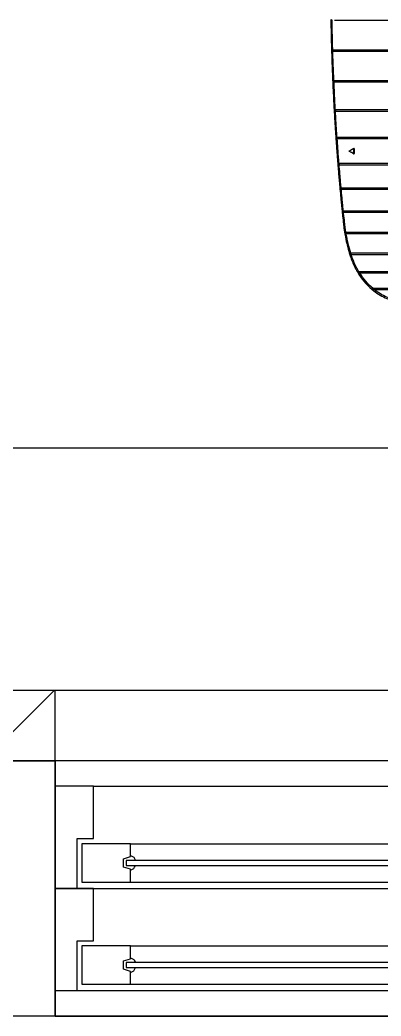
# Model space of a CAD drawing. Header units: inches. Extents: x 4138 to 127072, y -26315 to 43858.
# Drawn here: x 61699 to 61982, y 9143 to 9923 of the extents above; entities that cross this region are included whole.
import ezdxf

# ---------------------------------------------------------------- set-up
doc = ezdxf.new("R2010")
doc.units = ezdxf.units.IN
doc.header["$LTSCALE"] = 50
doc.header["$MEASUREMENT"] = 0
for name, color, linetype in [('0-LINE', 7, 'Continuous'), ('02-WAL', 2, 'Continuous'), ('03-WAL NEW', 3, 'Continuous'), ('04-WIN', 4, 'Continuous'), ('06-LIGHT', 4, 'Continuous')]:
    doc.layers.add(name, color=color, linetype=linetype)

# ---------------------------------------------------------------- blocks, each defined once
blk = doc.blocks.new('*U10')
at = {"color": 8}
for p, q in [((5.89, 91.5), (5.89, 91.5)), ((7.26, 75.5), (7.26, 75.5)), ((18.64, 21), (18.64, 21))]:
    blk.add_line(p, q, dxfattribs=at)
at = {"color": 8, "extrusion": (0, 0, -1)}
blk.add_arc((-12.68, 100.38), 0.25, 300, 60, dxfattribs=at)
at = {"color": 8}
for centre, start, end in [((15.4, 101.95), 0, 120), ((15.4, 98.81), 240, 0)]:
    blk.add_arc(centre, 0.25, start, end, dxfattribs=at)
for centre, major_axis, ratio, start_param, end_param in [((1.81, 166.3), (0.127, 0.79), 0.18902, 1.609012, 3.142438), ((1.84, 166.3), (0, -0.8), 0.192414, 4.720156, 6.283185), ((2.54, 146.3), (0.111, 0.792), 0.18309, 1.608242, 3.142333), ((2.57, 146.3), (0, -0.8), 0.1863, 4.724017, 6.283185), ((3.49, 127.3), (0.096, 0.794), 0.175481, 1.613044, 3.142228), ((3.51, 127.3), (0, -0.8), 0.179084, 4.733363, 6.283185), ((4.61, 109.3), (0.081, 0.796), 0.16865, 1.619684, 3.142132), ((4.63, 109.3), (0, -0.8), 0.172581, 4.743891, 6.283185), ((12.68, 100.38), (0.125, -0.217), 0.126402, 3.141593, 4.620752), ((12.68, 100.38), (-0.125, -0.217), 0.14247, 4.775685, 6.283185), ((15.4, 101.95), (0.125, -0.217), 0.116328, 3.141593, 4.612423), ((15.4, 98.81), (-0.125, -0.217), 0.132333, 4.784137, 6.283185), ((15.4, 101.95), (-0.25, 0), 0.028883, 3.141593, 4.863098), ((15.4, 98.81), (0.25, 0), 0.003959, 0, 1.721518), ((5.87, 92.3), (0.067, 0.797), 0.161273, 1.629867, 3.14204), ((5.89, 92.3), (0, -0.8), 0.165536, 4.757669, 6.283185), ((7.25, 76.3), (0.052, 0.798), 0.150698, 1.642644, 3.141934), ((7.26, 76.3), (0, -0.8), 0.154906, 4.774382, 6.283185), ((8.7, 61.3), (0.033, 0.799), 0.136296, 1.657406, 3.14181), ((8.7, 61.3), (0, -0.8), 0.139682, 4.79332, 6.283185), ((10.39, 47.3), (0, 0.8), 0.145746, 1.678566, 3.141593), ((10.39, 47.3), (0, -0.8), 0.119511, 4.816375, 6.283185), ((13.43, 33.8), (0, -0.8), 0.265872, 4.896749, 6.283185), ((13.47, 33.8), (0, -0.8), 0.09375, 4.847187, 6.283185), ((18.64, 21.8), (0, 0.8), 0.414276, 1.924747, 3.141593), ((18.73, 21.8), (0, -0.8), 0.065781, 4.887072, 6.283185), ((27.78, 10.8), (0, 0.8), 0.561889, 2.263316, 3.141593), ((27.95, 10.8), (0, -0.8), 0.036559, 4.947692, 6.283185)]:
    blk.add_ellipse(centre, major_axis=major_axis, ratio=ratio, start_param=start_param, end_param=end_param, dxfattribs=at)
for points, degree, knots in [([(0.4, 186), (0.45, 182.72), (0.52, 179.43), (0.66, 172.92), (0.75, 169.7), (0.84, 166.47)], 3, [0, 0, 0, 0, 0.504534, 0.504534, 1, 1, 1, 1]), ([(1.2, 185.82), (1.11, 185.82), (1.03, 185.83), (0.87, 185.87), (0.8, 185.89), (0.7, 185.95), (0.66, 185.97), (0.63, 186)], 3, [0, 0, 0, 0, 0.3816, 0.3816, 0.752011, 0.752011, 1, 1, 1, 1]), ([(1.66, 166.3), (1.56, 169.59), (1.47, 172.87), (1.32, 179.38), (1.26, 182.6), (1.2, 185.82)], 3, [0, 0, 0, 0, 0.505483, 0.505483, 1, 1, 1, 1]), ([(110.14, 185.7), (92.03, 185.7), (73.95, 185.7), (46.89, 185.7), (37.88, 185.7), (20.18, 185.7), (11.47, 185.7), (2.83, 185.7)], 3, [0, 0, 0, 0, 0.503675, 0.503675, 0.755513, 0.755513, 1, 1, 1, 1]), ([(0.84, 166.47), (0.84, 166.47), (0.84, 166.47), (0.85, 166.45), (0.85, 166.44), (0.89, 166.41), (0.91, 166.4), (1, 166.36), (1.08, 166.35), (1.23, 166.32), (1.31, 166.31), (1.47, 166.3), (1.56, 166.3), (1.66, 166.3)], 3, [0, 0, 0, 0, 0.004657, 0.004657, 0.171177, 0.171177, 0.329676, 0.329676, 0.60266, 0.60266, 0.791779, 0.791779, 1, 1, 1, 1]), ([(0.84, 166.47), (0.84, 166.47), (0.84, 166.47), (0.85, 166.39), (0.86, 166.31), (0.9, 166.17), (0.92, 166.1), (1.02, 165.93), (1.1, 165.83), (1.26, 165.69), (1.33, 165.64), (1.5, 165.56), (1.59, 165.53), (1.68, 165.51)], 3, [0, 0, 0, 0, 0.004657, 0.004657, 0.171178, 0.171178, 0.329678, 0.329678, 0.602664, 0.602664, 0.791782, 0.791782, 1, 1, 1, 1]), ([(0.88, 165.5), (0.88, 165.5), (0.88, 165.5), (0.9, 164.83), (0.92, 164.16), (1.02, 160.96), (1.1, 158.41), (1.26, 154.17), (1.32, 152.47), (1.45, 149.34), (1.51, 147.9), (1.57, 146.46)], 3, [0, 0, 0, 0, 0.000003, 0.000003, 0.105523, 0.105523, 0.506415, 0.506415, 0.773572, 0.773572, 1, 1, 1, 1]), ([(110.14, 166.3), (91.98, 166.29), (73.83, 166.29), (46.68, 166.29), (37.64, 166.29), (19.62, 166.29), (10.61, 166.29), (1.69, 166.29)], 3, [0, 0, 0, 0, 0.5, 0.5, 0.75, 0.75, 1, 1, 1, 1]), ([(2.39, 146.29), (2.33, 147.8), (2.26, 149.32), (2.13, 152.53), (2.07, 154.24), (1.91, 158.5), (1.82, 161.06), (1.72, 164.24), (1.71, 164.87), (1.69, 165.5), (1.69, 165.5), (1.69, 165.5)], 3, [0, 0, 0, 0, 0.235766, 0.235766, 0.501866, 0.501866, 0.901174, 0.901174, 0.999997, 0.999997, 1, 1, 1, 1]), ([(1.84, 165.5), (7.54, 165.5), (13.28, 165.5), (24.76, 165.5), (30.51, 165.5), (47.77, 165.5), (59.31, 165.5), (70.86, 165.5)], 3, [0, 0, 0, 0, 0.25, 0.25, 0.5, 0.5, 1, 1, 1, 1]), ([(57.94, 165.3), (48.98, 165.3), (40.03, 165.3), (22.17, 165.3), (13.25, 165.3), (4.39, 165.3)], 3, [0, 0, 0, 0, 0.5, 0.5, 1, 1, 1, 1]), ([(1.57, 146.46), (1.57, 146.46), (1.57, 146.46), (1.57, 146.44), (1.58, 146.42), (1.62, 146.4), (1.64, 146.38), (1.73, 146.35), (1.81, 146.33), (1.97, 146.31), (2.04, 146.3), (2.2, 146.29), (2.3, 146.29), (2.39, 146.29)], 3, [0, 0, 0, 0, 0.004636, 0.004636, 0.174157, 0.174157, 0.335163, 0.335163, 0.60541, 0.60541, 0.79332, 0.79332, 1, 1, 1, 1]), ([(1.57, 146.46), (1.57, 146.46), (1.57, 146.45), (1.57, 146.37), (1.59, 146.3), (1.63, 146.15), (1.66, 146.08), (1.75, 145.91), (1.84, 145.81), (2, 145.67), (2.07, 145.63), (2.24, 145.55), (2.33, 145.52), (2.43, 145.51)], 3, [0, 0, 0, 0, 0.004636, 0.004636, 0.174161, 0.174161, 0.335167, 0.335167, 0.60541, 0.60541, 0.793318, 0.793318, 1, 1, 1, 1]), ([(1.62, 145.5), (1.62, 145.5), (1.62, 145.5), (1.64, 144.87), (1.67, 144.25), (1.81, 141.21), (1.92, 138.79), (2.12, 134.75), (2.2, 133.14), (2.36, 130.16), (2.44, 128.8), (2.51, 127.44)], 3, [0, 0, 0, 0, 0.000003, 0.000003, 0.104408, 0.104408, 0.506463, 0.506463, 0.77438, 0.77438, 1, 1, 1, 1]), ([(71.6, 146.29), (60.01, 146.29), (48.45, 146.29), (25.37, 146.29), (13.84, 146.29), (2.42, 146.29)], 3, [0, 0, 0, 0, 0.5, 0.5, 1, 1, 1, 1]), ([(3.34, 127.28), (3.26, 128.72), (3.18, 130.15), (3.02, 133.2), (2.94, 134.83), (2.74, 138.88), (2.62, 141.31), (2.49, 144.33), (2.46, 144.91), (2.44, 145.5), (2.44, 145.5), (2.44, 145.5)], 3, [0, 0, 0, 0, 0.235564, 0.235564, 0.502554, 0.502554, 0.903218, 0.903218, 0.999997, 0.999997, 1, 1, 1, 1]), ([(2.57, 145.5), (13.97, 145.5), (25.48, 145.5), (48.52, 145.5), (60.07, 145.5), (71.64, 145.5)], 3, [0, 0, 0, 0, 0.5, 0.5, 1, 1, 1, 1]), ([(2.51, 127.44), (2.51, 127.44), (2.51, 127.44), (2.51, 127.43), (2.52, 127.41), (2.56, 127.38), (2.59, 127.37), (2.68, 127.34), (2.76, 127.32), (2.92, 127.3), (2.99, 127.29), (3.16, 127.28), (3.25, 127.28), (3.34, 127.28)], 3, [0, 0, 0, 0, 0.004615, 0.004615, 0.177178, 0.177178, 0.340689, 0.340689, 0.607806, 0.607806, 0.79476, 0.79476, 1, 1, 1, 1]), ([(2.51, 127.44), (2.51, 127.44), (2.51, 127.44), (2.52, 127.36), (2.53, 127.28), (2.58, 127.13), (2.61, 127.06), (2.71, 126.89), (2.79, 126.79), (2.96, 126.66), (3.03, 126.62), (3.2, 126.54), (3.3, 126.52), (3.39, 126.51)], 3, [0, 0, 0, 0, 0.004615, 0.004615, 0.177182, 0.177182, 0.340693, 0.340693, 0.607806, 0.607806, 0.794758, 0.794758, 1, 1, 1, 1]), ([(2.52, 127.44), (2.53, 127.26), (2.54, 127.08), (2.56, 126.76), (2.56, 126.63), (2.57, 126.5), (2.57, 126.5), (2.57, 126.5)], 3, [0, 0, 0, 0, 0.584735, 0.584735, 0.999937, 0.999937, 1, 1, 1, 1]), ([(2.57, 126.5), (2.57, 126.5), (2.57, 126.5), (2.65, 125.15), (2.72, 123.81), (2.89, 120.93), (2.99, 119.4), (3.18, 116.33), (3.28, 114.8), (3.46, 111.99), (3.55, 110.71), (3.63, 109.43)], 3, [0, 0, 0, 0, 0.000004, 0.000004, 0.237138, 0.237138, 0.506455, 0.506455, 0.775615, 0.775615, 1, 1, 1, 1]), ([(72.59, 127.29), (61, 127.29), (49.43, 127.28), (26.34, 127.28), (14.81, 127.28), (3.37, 127.28)], 3, [0, 0, 0, 0, 0.5, 0.5, 1, 1, 1, 1]), ([(4.47, 109.28), (4.38, 110.63), (4.29, 111.98), (4.1, 114.87), (4, 116.41), (3.81, 119.5), (3.72, 121.04), (3.55, 123.89), (3.47, 125.2), (3.4, 126.51)], 3, [0, 0, 0, 0, 0.234873, 0.234873, 0.503118, 0.503118, 0.771519, 0.771519, 1, 1, 1, 1]), ([(3.51, 126.5), (14.94, 126.5), (26.45, 126.5), (49.51, 126.5), (61.07, 126.5), (72.64, 126.5)], 3, [0, 0, 0, 0, 0.5, 0.5, 1, 1, 1, 1]), ([(3.63, 109.43), (3.63, 109.43), (3.63, 109.43), (3.63, 109.41), (3.65, 109.4), (3.69, 109.37), (3.71, 109.35), (3.81, 109.32), (3.89, 109.3), (4.05, 109.29), (4.12, 109.28), (4.28, 109.27), (4.38, 109.27), (4.47, 109.28)], 3, [0, 0, 0, 0, 0.004597, 0.004597, 0.179593, 0.179593, 0.345083, 0.345083, 0.60954, 0.60954, 0.795855, 0.795855, 1, 1, 1, 1]), ([(3.63, 109.43), (3.63, 109.43), (3.63, 109.43), (3.64, 109.34), (3.66, 109.26), (3.7, 109.11), (3.74, 109.04), (3.84, 108.87), (3.93, 108.78), (4.09, 108.65), (4.17, 108.61), (4.34, 108.54), (4.43, 108.52), (4.53, 108.51)], 3, [0, 0, 0, 0, 0.004597, 0.004597, 0.179597, 0.179597, 0.345088, 0.345088, 0.609538, 0.609538, 0.795853, 0.795853, 1, 1, 1, 1]), ([(3.7, 108.5), (3.7, 108.5), (3.7, 108.5), (3.74, 107.97), (3.78, 107.43), (3.96, 104.72), (4.12, 102.54), (4.39, 98.91), (4.5, 97.46), (4.71, 94.81), (4.8, 93.61), (4.9, 92.42)], 3, [0, 0, 0, 0, 0.000004, 0.000004, 0.099857, 0.099857, 0.50649, 0.50649, 0.77742, 0.77742, 1, 1, 1, 1]), ([(73.77, 109.28), (62.17, 109.28), (50.59, 109.28), (27.49, 109.27), (15.95, 109.27), (4.49, 109.27)], 3, [0, 0, 0, 0, 0.5, 0.5, 1, 1, 1, 1]), ([(5.74, 92.26), (5.64, 93.53), (5.54, 94.8), (5.33, 97.53), (5.22, 98.99), (4.95, 102.65), (4.79, 104.85), (4.61, 107.52), (4.57, 108.01), (4.54, 108.5), (4.54, 108.5), (4.54, 108.5)], 3, [0, 0, 0, 0, 0.233824, 0.233824, 0.504066, 0.504066, 0.909668, 0.909668, 0.999996, 0.999996, 1, 1, 1, 1]), ([(4.63, 108.5), (16.08, 108.5), (27.6, 108.5), (50.68, 108.5), (62.24, 108.5), (73.83, 108.5)], 3, [0, 0, 0, 0, 0.5, 0.5, 1, 1, 1, 1]), ([(12.56, 100.6), (13, 100.85), (13.44, 101.11), (14.35, 101.63), (14.81, 101.9), (15.27, 102.16)], 3, [0, 0, 0, 0, 0.489286, 0.489286, 1, 1, 1, 1]), ([(15.27, 98.6), (14.83, 98.85), (14.38, 99.11), (13.48, 99.63), (13.02, 99.9), (12.56, 100.16)], 3, [0, 0, 0, 0, 0.489926, 0.489926, 1, 1, 1, 1]), ([(15.36, 101.96), (14.9, 101.69), (14.43, 101.42), (13.53, 100.9), (13.09, 100.64), (12.64, 100.39)], 3, [0, 0, 0, 0, 0.510714, 0.510714, 1, 1, 1, 1]), ([(12.64, 100.39), (13.1, 100.12), (13.57, 99.85), (14.47, 99.33), (14.91, 99.07), (15.36, 98.82)], 3, [0, 0, 0, 0, 0.510078, 0.510078, 1, 1, 1, 1]), ([(15.36, 98.82), (15.36, 99.34), (15.36, 99.86), (15.36, 100.91), (15.36, 101.43), (15.36, 101.96)], 3, [0, 0, 0, 0, 0.50116, 0.50116, 1, 1, 1, 1]), ([(15.65, 101.95), (15.65, 101.43), (15.65, 100.91), (15.65, 99.86), (15.65, 99.34), (15.65, 98.81)], 3, [0, 0, 0, 0, 0.498839, 0.498839, 1, 1, 1, 1]), ([(4.9, 92.42), (4.9, 92.42), (4.9, 92.42), (4.9, 92.4), (4.91, 92.38), (4.95, 92.35), (4.98, 92.34), (5.08, 92.3), (5.16, 92.29), (5.31, 92.27), (5.39, 92.26), (5.55, 92.26), (5.65, 92.26), (5.74, 92.26)], 3, [0, 0, 0, 0, 0.004579, 0.004579, 0.181838, 0.181838, 0.349144, 0.349144, 0.6109, 0.6109, 0.796796, 0.796796, 1, 1, 1, 1]), ([(4.9, 92.42), (4.9, 92.42), (4.9, 92.42), (4.9, 92.33), (4.92, 92.25), (4.97, 92.1), (5.01, 92.03), (5.11, 91.86), (5.2, 91.77), (5.37, 91.64), (5.45, 91.6), (5.62, 91.53), (5.71, 91.51), (5.81, 91.5)], 3, [0, 0, 0, 0, 0.004579, 0.004579, 0.181841, 0.181841, 0.349149, 0.349149, 0.610898, 0.610898, 0.796793, 0.796793, 1, 1, 1, 1]), ([(4.97, 91.5), (4.97, 91.5), (4.97, 91.5), (5.01, 91.01), (5.05, 90.53), (5.26, 87.99), (5.43, 85.92), (5.72, 82.49), (5.84, 81.11), (6.06, 78.63), (6.16, 77.52), (6.26, 76.41)], 3, [0, 0, 0, 0, 0.000004, 0.000004, 0.096735, 0.096735, 0.506429, 0.506429, 0.779373, 0.779373, 1, 1, 1, 1]), ([(75.09, 92.26), (69.32, 92.26), (63.54, 92.26), (51.83, 92.26), (45.9, 92.26), (33.39, 92.26), (26.81, 92.26), (15.41, 92.26), (10.58, 92.26), (5.76, 92.26)], 3, [0, 0, 0, 0, 0.249054, 0.249054, 0.505367, 0.505367, 0.790188, 0.790188, 1, 1, 1, 1]), ([(7.12, 76.25), (7.02, 77.43), (6.91, 78.61), (6.68, 81.18), (6.56, 82.57), (6.26, 86.03), (6.09, 88.11), (5.89, 90.62), (5.85, 91.06), (5.82, 91.5), (5.82, 91.5), (5.82, 91.5)], 3, [0, 0, 0, 0, 0.232545, 0.232545, 0.504897, 0.504897, 0.913704, 0.913704, 0.999996, 0.999996, 1, 1, 1, 1]), ([(5.89, 91.5), (10.7, 91.5), (15.53, 91.5), (26.92, 91.5), (33.49, 91.5), (45.99, 91.5), (51.92, 91.5), (63.62, 91.5), (69.39, 91.5), (75.16, 91.5)], 3, [0, 0, 0, 0, 0.20974, 0.20974, 0.494552, 0.494552, 0.750903, 0.750903, 1, 1, 1, 1]), ([(6.26, 76.41), (6.26, 76.41), (6.26, 76.41), (6.27, 76.4), (6.27, 76.4), (6.27, 76.38), (6.28, 76.37), (6.32, 76.34), (6.36, 76.32), (6.45, 76.29), (6.53, 76.27), (6.69, 76.25), (6.77, 76.25), (6.94, 76.24), (7.03, 76.25), (7.12, 76.25)], 3, [0, 0, 0, 0, 0.004554, 0.004554, 0.044272, 0.044272, 0.184889, 0.184889, 0.355045, 0.355045, 0.613023, 0.613023, 0.798214, 0.798214, 1, 1, 1, 1]), ([(6.26, 76.41), (6.26, 76.41), (6.27, 76.41), (6.27, 76.38), (6.27, 76.37), (6.28, 76.28), (6.3, 76.22), (6.35, 76.08), (6.39, 76.01), (6.5, 75.84), (6.58, 75.75), (6.75, 75.63), (6.83, 75.59), (7, 75.53), (7.1, 75.51), (7.2, 75.5)], 3, [0, 0, 0, 0, 0.004555, 0.004555, 0.044275, 0.044275, 0.184893, 0.184893, 0.355049, 0.355049, 0.61302, 0.61302, 0.79821, 0.79821, 1, 1, 1, 1]), ([(6.35, 75.5), (6.35, 75.5), (6.35, 75.5), (6.39, 75.06), (6.43, 74.63), (6.65, 72.25), (6.83, 70.31), (7.15, 67.07), (7.27, 65.77), (7.5, 63.45), (7.61, 62.43), (7.71, 61.4)], 3, [0, 0, 0, 0, 0.000004, 0.000004, 0.093122, 0.093122, 0.506225, 0.506225, 0.781415, 0.781415, 1, 1, 1, 1]), ([(8.58, 61.24), (8.47, 62.33), (8.36, 63.43), (8.12, 65.84), (8, 67.14), (7.68, 70.41), (7.5, 72.38), (7.28, 74.72), (7.24, 75.11), (7.21, 75.5), (7.21, 75.5), (7.21, 75.5)], 3, [0, 0, 0, 0, 0.231179, 0.231179, 0.505815, 0.505815, 0.918087, 0.918087, 0.999996, 0.999996, 1, 1, 1, 1]), ([(7.26, 75.5), (23.13, 75.5), (41.41, 75.5), (58.56, 75.5), (76.61, 75.5)], 2, [0, 0, 0, 0.492905, 0.492905, 1, 1, 1]), ([(7.71, 61.4), (7.71, 61.4), (7.71, 61.4), (7.71, 61.39), (7.71, 61.38), (7.72, 61.36), (7.73, 61.35), (7.78, 61.32), (7.81, 61.3), (7.91, 61.27), (7.99, 61.25), (8.15, 61.23), (8.23, 61.23), (8.4, 61.23), (8.49, 61.23), (8.58, 61.24)], 3, [0, 0, 0, 0, 0.004516, 0.004516, 0.060274, 0.060274, 0.189768, 0.189768, 0.363921, 0.363921, 0.61661, 0.61661, 0.800474, 0.800474, 1, 1, 1, 1]), ([(7.71, 61.4), (7.71, 61.4), (7.71, 61.4), (7.71, 61.37), (7.72, 61.34), (7.73, 61.25), (7.75, 61.19), (7.8, 61.06), (7.84, 60.99), (7.96, 60.82), (8.05, 60.74), (8.22, 60.62), (8.3, 60.58), (8.47, 60.52), (8.57, 60.5), (8.66, 60.5)], 3, [0, 0, 0, 0, 0.004516, 0.004516, 0.060277, 0.060277, 0.189772, 0.189772, 0.363924, 0.363924, 0.616606, 0.616606, 0.800469, 0.800469, 1, 1, 1, 1]), ([(7.72, 61.35), (7.75, 61.07), (7.78, 60.78), (7.84, 60.14), (7.88, 59.77), (8.1, 57.56), (8.3, 55.7), (8.66, 52.62), (8.82, 51.38), (9.12, 49.21), (9.25, 48.28), (9.4, 47.35)], 3, [0, 0, 0, 0, 0.060502, 0.060502, 0.138457, 0.138457, 0.534383, 0.534383, 0.798681, 0.798681, 1, 1, 1, 1]), ([(10.3, 47.22), (10.14, 48.22), (9.99, 49.22), (9.69, 51.46), (9.53, 52.7), (9.16, 55.81), (8.96, 57.68), (8.74, 59.87), (8.71, 60.18), (8.68, 60.5), (8.68, 60.5), (8.68, 60.5)], 3, [0, 0, 0, 0, 0.227114, 0.227114, 0.507581, 0.507581, 0.928515, 0.928515, 0.999968, 0.999968, 1, 1, 1, 1]), ([(9.4, 47.35), (9.4, 47.35), (9.4, 47.34), (9.4, 47.34), (9.4, 47.33), (9.41, 47.31), (9.42, 47.3), (9.46, 47.27), (9.5, 47.25), (9.6, 47.22), (9.68, 47.21), (9.84, 47.19), (9.91, 47.19), (10.08, 47.2), (10.18, 47.2), (10.27, 47.21)], 3, [0, 0, 0, 0, 0.004561, 0.004561, 0.045321, 0.045321, 0.183106, 0.183106, 0.351747, 0.351747, 0.609125, 0.609125, 0.796595, 0.796595, 1, 1, 1, 1]), ([(9.4, 47.35), (9.4, 47.34), (9.4, 47.34), (9.4, 47.32), (9.41, 47.3), (9.43, 47.22), (9.45, 47.16), (9.5, 47.03), (9.54, 46.96), (9.66, 46.8), (9.76, 46.71), (9.93, 46.6), (10.02, 46.57), (10.19, 46.51), (10.29, 46.5), (10.39, 46.5)], 3, [0, 0, 0, 0, 0.00456, 0.00456, 0.045326, 0.045326, 0.183125, 0.183125, 0.351772, 0.351772, 0.609152, 0.609152, 0.796616, 0.796616, 1, 1, 1, 1]), ([(9.54, 46.5), (9.54, 46.5), (9.54, 46.5), (9.58, 46.24), (9.63, 45.98), (9.99, 43.82), (10.36, 41.93), (11.06, 38.81), (11.37, 37.56), (11.95, 35.45), (12.21, 34.57), (12.48, 33.7)], 3, [0, 0, 0, 0, 0.000005, 0.000005, 0.060466, 0.060466, 0.498822, 0.498822, 0.791344, 0.791344, 1, 1, 1, 1]), ([(13.22, 33.65), (13.13, 33.63), (13.03, 33.62), (12.87, 33.6), (12.8, 33.6), (12.65, 33.6), (12.58, 33.62), (12.51, 33.66), (12.49, 33.68), (12.48, 33.7), (12.48, 33.7), (12.48, 33.7)], 3, [0, 0, 0, 0, 0.244338, 0.244338, 0.46683, 0.46683, 0.78498, 0.78498, 0.994908, 0.994908, 1, 1, 1, 1]), ([(13.43, 33), (13.33, 33), (13.22, 33.02), (13.04, 33.08), (12.95, 33.12), (12.76, 33.25), (12.67, 33.35), (12.55, 33.53), (12.51, 33.61), (12.48, 33.7), (12.48, 33.7), (12.48, 33.7)], 3, [0, 0, 0, 0, 0.244299, 0.244299, 0.466785, 0.466785, 0.784954, 0.784954, 0.994912, 0.994912, 1, 1, 1, 1]), ([(12.48, 33.7), (12.53, 33.57), (12.57, 33.44), (12.64, 33.21), (12.67, 33.1), (12.71, 33), (12.71, 33), (12.71, 33)], 3, [0, 0, 0, 0, 0.553326, 0.553326, 0.999919, 0.999919, 1, 1, 1, 1]), ([(12.71, 33), (12.71, 33), (12.71, 33), (12.93, 32.29), (13.16, 31.59), (13.85, 29.65), (14.34, 28.42), (15.39, 26), (15.97, 24.81), (16.97, 22.92), (17.36, 22.2), (17.78, 21.49)], 3, [0, 0, 0, 0, 0.000005, 0.000005, 0.176011, 0.176011, 0.489497, 0.489497, 0.803985, 0.803985, 1, 1, 1, 1]), ([(18.67, 21.66), (18.23, 22.42), (17.8, 23.2), (16.79, 25.15), (16.22, 26.34), (15.18, 28.75), (14.7, 29.98), (14.05, 31.81), (13.86, 32.4), (13.67, 33)], 3, [0, 0, 0, 0, 0.213946, 0.213946, 0.53186, 0.53186, 0.848701, 0.848701, 1, 1, 1, 1]), ([(17.78, 21.49), (17.78, 21.49), (17.78, 21.49), (17.79, 21.47), (17.82, 21.45), (17.91, 21.43), (17.98, 21.43), (18.15, 21.46), (18.24, 21.49), (18.33, 21.52)], 3, [0, 0, 0, 0, 0.00621, 0.00621, 0.286125, 0.286125, 0.666926, 0.666926, 1, 1, 1, 1]), ([(17.78, 21.49), (17.78, 21.49), (17.78, 21.49), (17.83, 21.41), (17.89, 21.33), (18.06, 21.18), (18.18, 21.11), (18.41, 21.02), (18.53, 21), (18.64, 21)], 3, [0, 0, 0, 0, 0.006203, 0.006203, 0.286153, 0.286153, 0.666961, 0.666961, 1, 1, 1, 1]), ([(18.64, 21), (18.64, 21), (18.65, 21), (18.67, 21), (18.7, 21), (18.73, 21)], 3, [0, 0, 0, 0, 0.078683, 0.078683, 1, 1, 1, 1]), ([(19.17, 21), (19, 21), (18.83, 21), (18.66, 21), (18.65, 21), (18.64, 21)], 3, [0, 0, 0, 0, 0.941032, 0.941032, 1, 1, 1, 1]), ([(82.89, 21.57), (74.02, 21.58), (65.16, 21.59), (46.46, 21.62), (36.63, 21.63), (24.09, 21.65), (21.38, 21.66), (18.67, 21.66)], 3, [0, 0, 0, 0, 0.413984, 0.413984, 0.873443, 0.873443, 1, 1, 1, 1]), ([(18.73, 21), (21.43, 21), (24.14, 21), (36.67, 21), (46.5, 21), (65.21, 21), (74.09, 21), (82.97, 21)], 3, [0, 0, 0, 0, 0.12646, 0.12646, 0.585568, 0.585568, 1, 1, 1, 1]), ([(19.17, 21), (29.56, 21), (39.96, 21), (61.12, 21), (71.89, 21), (82.76, 21), (82.87, 21), (82.97, 21)], 3, [0, 0, 0, 0, 0.488967, 0.488967, 0.995055, 0.995055, 1, 1, 1, 1]), ([(27.13, 10.24), (27.13, 10.24), (27.13, 10.24), (27.16, 10.22), (27.19, 10.21), (27.26, 10.22), (27.31, 10.23), (27.38, 10.26), (27.4, 10.27), (27.43, 10.29)], 3, [0, 0, 0, 0, 0.00913, 0.00913, 0.424234, 0.424234, 0.800681, 0.800681, 1, 1, 1, 1]), ([(27.13, 10.24), (27.13, 10.23), (27.14, 10.23), (27.21, 10.17), (27.3, 10.12), (27.47, 10.05), (27.55, 10.02), (27.69, 10), (27.73, 10), (27.78, 10)], 3, [0, 0, 0, 0, 0.009114, 0.009114, 0.424228, 0.424228, 0.805411, 0.805411, 1, 1, 1, 1]), ([(27.16, 10.22), (27.16, 10.22), (27.16, 10.21), (27.18, 10.2), (27.23, 10.15), (27.31, 10.09), (27.37, 10.04), (27.41, 10.01), (27.42, 10)], 3, [0, 0, 0, 0, 0.055082, 0.234218, 0.553132, 0.775516, 0.931039, 1, 1, 1, 1]), ([(27.42, 10), (29.99, 7.85), (32.88, 6.06), (38.89, 3.25), (42.02, 2.21), (51.79, 0.07), (58.56, 0), (65.26, 0)], 3, [0, 0, 0, 0, 0.25, 0.25, 0.5, 0.5, 1, 1, 1, 1]), ([(27.78, 10), (27.76, 10), (27.74, 10), (27.65, 10), (27.58, 10), (27.49, 10), (27.46, 10), (27.43, 10), (27.42, 10), (27.42, 10)], 3, [0, 0, 0, 0, 0.088851, 0.088851, 0.481031, 0.481031, 0.789211, 0.789211, 1, 1, 1, 1]), ([(27.93, 10.61), (27.82, 10.54), (27.71, 10.46), (27.59, 10.39), (27.58, 10.38), (27.52, 10.34), (27.47, 10.31), (27.43, 10.29)], 3, [0, 0, 0, 0, 0.602639, 0.602639, 0.700862, 0.700862, 1, 1, 1, 1]), ([(27.78, 10), (27.79, 10), (27.81, 10), (27.86, 10), (27.91, 10), (27.95, 10)], 3, [0, 0, 0, 0, 0.27435, 0.27435, 1, 1, 1, 1]), ([(84.44, 10.53), (84.44, 10.53), (84.44, 10.53), (80.44, 10.53), (76.44, 10.53), (66.94, 10.54), (61.45, 10.55), (50.47, 10.57), (44.97, 10.58), (35.63, 10.6), (31.78, 10.6), (27.93, 10.61)], 3, [0, 0, 0, 0, 0.000001, 0.000001, 0.21248, 0.21248, 0.503983, 0.503983, 0.795486, 0.795486, 1, 1, 1, 1]), ([(27.95, 10), (31.81, 10), (35.66, 10), (45, 10), (50.49, 10), (61.47, 10), (66.96, 10), (76.48, 10), (80.5, 10), (84.52, 10)], 3, [0, 0, 0, 0, 0.204297, 0.204297, 0.495492, 0.495492, 0.786688, 0.786688, 1, 1, 1, 1]), ([(65.26, 0.54), (58.82, 0.56), (52.32, 0.72), (42.91, 2.74), (39.88, 3.71), (34.07, 6.33), (31.26, 8), (28.75, 10)], 3, [0, 0, 0, 0, 0.5, 0.5, 0.75, 0.75, 1, 1, 1, 1])]:
    blk.add_open_spline(points, degree=degree, knots=knots, dxfattribs=at)
for points, degree in [([(0.63, 186), (0.48, 185.99), (0.4, 185.99), (0.4, 185.99)], 3), ([(0.85, 166.47), (0.86, 166.15), (0.87, 165.82), (0.88, 165.5)], 3), ([(1.69, 166.29), (1.68, 166.29), (1.67, 166.29), (1.66, 166.3)], 3), ([(1.68, 165.51), (1.74, 165.5), (1.79, 165.5), (1.84, 165.5)], 3), ([(1.58, 146.46), (1.59, 146.14), (1.6, 145.82), (1.62, 145.5)], 3), ([(2.42, 146.29), (2.41, 146.29), (2.4, 146.29), (2.39, 146.29)], 3), ([(2.43, 145.51), (2.48, 145.5), (2.52, 145.5), (2.57, 145.5)], 3), ([(3.13, 145.5), (3.13, 145.5), (3.13, 145.5), (3.13, 145.5)], 3), ([(2.57, 126.5), (2.57, 126.53), (2.76, 126.58), (3.06, 126.61)], 3), ([(3.37, 127.28), (3.36, 127.28), (3.35, 127.28), (3.34, 127.28)], 3), ([(3.39, 126.51), (3.43, 126.5), (3.47, 126.5), (3.51, 126.5)], 3), ([(3.64, 109.43), (3.66, 109.12), (3.68, 108.81), (3.7, 108.5)], 3), ([(4.49, 109.27), (4.49, 109.27), (4.48, 109.28), (4.47, 109.28)], 3), ([(4.53, 108.51), (4.56, 108.5), (4.6, 108.5), (4.63, 108.5)], 3), ([(4.9, 92.42), (4.93, 92.11), (4.95, 91.81), (4.97, 91.5)], 3), ([(5.76, 92.26), (5.75, 92.26), (5.75, 92.26), (5.74, 92.26)], 3), ([(5.81, 91.5), (5.83, 91.5), (5.86, 91.5), (5.89, 91.5)], 3), ([(6.28, 76.32), (6.3, 76.05), (6.33, 75.77), (6.35, 75.5)], 3), ([(6.35, 75.5), (6.35, 75.54), (6.73, 75.61), (7.2, 75.66)], 3), ([(7.14, 76.25), (7.13, 76.25), (7.13, 76.25), (7.12, 76.25)], 3), ([(76.54, 76.23), (53.32, 76.23), (30.15, 76.24), (7.14, 76.25)], 3), ([(7.2, 75.5), (7.22, 75.5), (7.24, 75.5), (7.26, 75.5)], 3), ([(7.26, 75.5), (30.26, 75.5), (53.41, 75.5), (76.61, 75.5)], 3), ([(8.59, 61.24), (8.59, 61.24), (8.59, 61.24), (8.58, 61.24)], 3), ([(78.06, 61.2), (54.84, 61.2), (31.66, 61.22), (8.59, 61.24)], 3), ([(8.66, 60.5), (8.68, 60.5), (8.69, 60.5), (8.7, 60.5)], 3), ([(8.7, 60.5), (31.76, 60.5), (54.93, 60.5), (78.14, 60.5)], 3), ([(9.41, 47.35), (9.45, 47.06), (9.49, 46.78), (9.54, 46.5)], 3), ([(10.3, 47.22), (10.29, 47.22), (10.28, 47.21), (10.27, 47.21)], 3), ([(79.64, 47.16), (56.48, 47.17), (33.35, 47.19), (10.3, 47.22)], 3), ([(10.39, 46.5), (33.44, 46.5), (56.56, 46.5), (79.72, 46.5)], 3), ([(10.39, 46.5), (10.39, 46.5), (10.39, 46.5), (10.39, 46.5)], 3), ([(13.39, 33.69), (12.09, 37.86), (11.15, 42.17), (10.44, 46.5)], 3), ([(12.71, 33), (12.7, 33.01), (12.8, 33.05), (12.97, 33.11)], 3), ([(13.39, 33.69), (13.34, 33.68), (13.28, 33.67), (13.22, 33.65)], 3), ([(81.3, 33.62), (58.63, 33.63), (35.99, 33.66), (13.39, 33.69)], 3), ([(13.43, 33), (13.44, 33), (13.46, 33), (13.47, 33)], 3), ([(13.47, 33), (36.07, 33), (58.71, 33), (81.38, 33)], 3), ([(17.79, 21.49), (20.27, 17.25), (23.41, 13.38), (27.13, 10.24)], 3), ([(18.67, 21.66), (18.56, 21.61), (18.44, 21.56), (18.33, 21.52)], 3), ([(27.93, 10.61), (24.48, 13.56), (21.57, 17.12), (19.17, 21)], 3), ([(27.43, 10), (27.43, 10)], 1)]:
    blk.add_open_spline(points, degree=degree, dxfattribs=at)
blk = doc.blocks.new('FLOOR')
at = {"layer": '02-WAL'}
for p, q in [((42782.68, 35704.26), (39118.68, 35704.26)), ((42782.68, 35504.26), (38877.68, 35504.26))]:
    blk.add_line(p, q, dxfattribs=at)
at = {"layer": '04-WIN'}
for p, q in [((39982.68, 35704.26), (39982.68, 35504.26)), ((39982.68, 35504.26), (39982.68, 35704.26))]:
    blk.add_line(p, q, dxfattribs=at)
at = {"layer": '04-WIN', "linetype": 'Continuous'}
for p, q in [((40012.68, 35684.26), (42765.25, 35684.26)), ((40041.76, 35639.22), (41815.18, 35639.22)), ((40041.76, 35609.22), (41815.18, 35609.22)), ((40000.12, 35604.26), (42752.68, 35604.18)), ((40012.68, 35604.26), (42765.25, 35604.26)), ((40041.76, 35559.22), (41815.18, 35559.22)), ((40000.12, 35524.26), (42752.68, 35524.18)), ((40041.76, 35529.22), (41815.18, 35529.22))]:
    blk.add_line(p, q, dxfattribs=at)
at = {"layer": '04-WIN'}
blk.add_lwpolyline([(39982.68, 35504.26), (42782.68, 35504.26), (42782.68, 35704.26), (39982.68, 35704.26)], close=True, dxfattribs=at)
at = {"layer": '04-WIN', "linetype": 'Continuous'}
for points in [[(39982.68, 35613.26), (39982.68, 35604.26), (40000.12, 35604.26), (40000.12, 35643.26), (40012.68, 35643.26), (40012.68, 35684.26), (39982.68, 35684.26), (39982.68, 35675.26)], [(41818.67, 35626.22), (40038.28, 35626.22), (40038.28, 35622.22), (41818.67, 35622.22), (41818.67, 35626.22), (41818.67, 35622.22)], [(40041.76, 35630.01), (40044.51, 35628.63), (40045.03, 35627.64), (40045.58, 35626.22)], [(40041.76, 35618.43), (40044.51, 35619.81), (40045.03, 35620.8), (40045.58, 35622.22)], [(39982.68, 35533.26), (39982.68, 35524.26), (40000.12, 35524.26), (40000.12, 35563.26), (40012.68, 35563.26), (40012.68, 35604.26), (39982.68, 35604.26), (39982.68, 35595.26)], [(40041.76, 35550.01), (40044.51, 35548.63), (40045.03, 35547.64), (40045.58, 35546.22)], [(41818.67, 35546.22), (40038.28, 35546.22), (40038.28, 35542.22), (41818.67, 35542.22), (41818.67, 35546.22), (41818.67, 35542.22)], [(40041.76, 35538.43), (40044.51, 35539.81), (40045.03, 35540.8), (40045.58, 35542.22)]]:
    blk.add_lwpolyline(points, dxfattribs=at)
for points in [[(40041.76, 35629.22), (40041.76, 35639.22), (40003.76, 35639.22), (40003.76, 35609.22), (40041.76, 35609.22), (40041.76, 35619.22), (40036.22, 35620.99), (40036.22, 35627.44)], [(40041.76, 35549.22), (40041.76, 35559.22), (40003.76, 35559.22), (40003.76, 35529.22), (40041.76, 35529.22), (40041.76, 35539.22), (40036.22, 35540.99), (40036.22, 35547.44)]]:
    blk.add_lwpolyline(points, close=True, dxfattribs=at)
blk = doc.blocks.new('ERER')
at = {"layer": '03-WAL NEW'}
h = blk.add_hatch(dxfattribs=at)
h.set_pattern_fill('_USER', color=256, scale=50, angle=45, pattern_type=0)
h.set_pattern_definition([(45, (-3899, -17902), (-35.35534, 35.35534), [])])
h.paths.add_polyline_path([(64918.68, 17284.26), (65782.68, 17284.26), (65782.68, 17339.26), (64918.68, 17339.26)])
blk.add_lwpolyline([(64918.68, 17284.26), (65782.68, 17284.26), (65782.68, 17339.26), (64918.68, 17339.26)], close=True, dxfattribs=at)
blk.add_lwpolyline([(68582.68, 17339.26), (65118.68, 17339.26)], dxfattribs=at)
blk.add_blockref('FLOOR', (25800, -18420))

msp = doc.modelspace()

# ---------------------------------------------------------------- linework, layer by layer
at = {"layer": '06-LIGHT'}
msp.add_line((60862.89, 9587.95), (64526.89, 9587.95), dxfattribs=at)

# ---------------------------------------------------------------- block references
at = {"layer": '0-LINE'}
msp.add_blockref('ERER', (-4055.79, -7941.31), dxfattribs=at)
at = {"layer": '06-LIGHT', "xscale": 1.2, "yscale": 1.2, "zscale": 1.2}
msp.add_blockref('*U10', (61942.46, 9699.97), dxfattribs=at)

doc.saveas('drawing.dxf')
